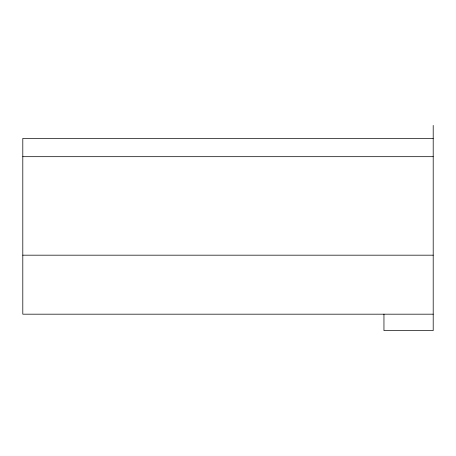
<?xml version="1.0" encoding="UTF-8"?>
<svg xmlns="http://www.w3.org/2000/svg" width="456" height="456" viewBox="0 0 456 456"><rect width="100%" height="100%" fill="white"/><g stroke="black" fill="none" stroke-linecap="round" stroke-linejoin="round"><path stroke-width="0.68" d="M433.2 138.419L22.8 138.419L22.8 314.184L433.2 314.184M22.8 156.682L433.2 156.682M22.8 255.178L433.2 255.178M433.2 125.4L433.2 330.6L383.952 330.6L383.952 314.184"/></g></svg>
